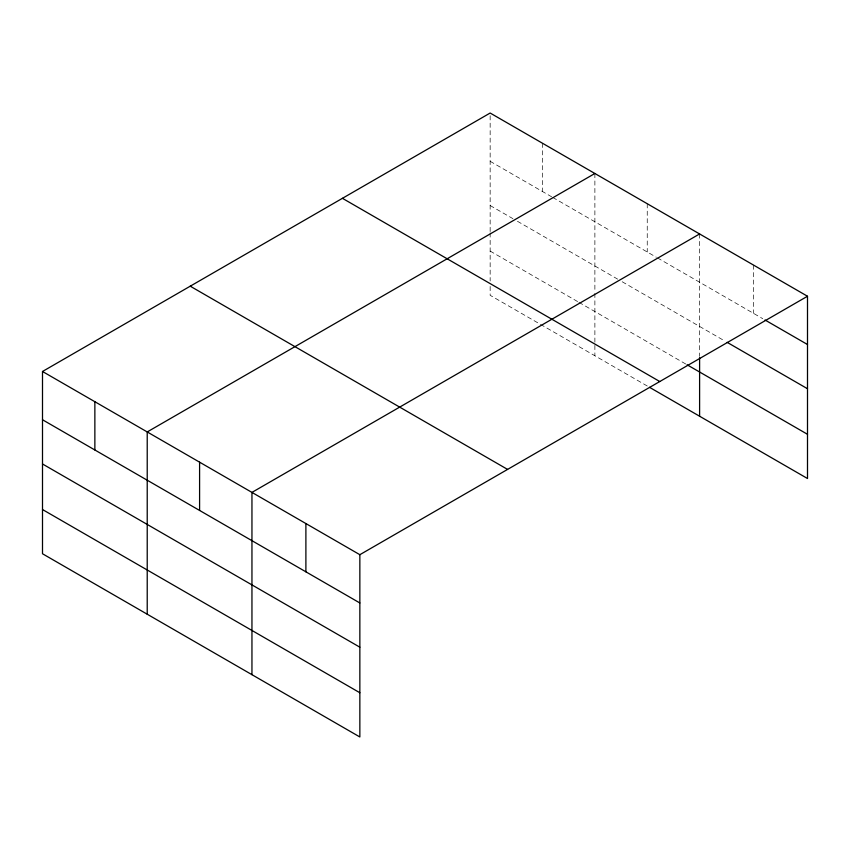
<?xml version="1.0" encoding="UTF-8"?>
<svg xmlns="http://www.w3.org/2000/svg" width="850" height="850" viewBox="0 0 850 850"><rect width="100%" height="100%" fill="white"/><g stroke="black" fill="none" stroke-linecap="round" stroke-linejoin="round"><path stroke-width="0.64" stroke-dasharray="4.25 3.19" d="M490.152 231.561L490.152 113.029M490.152 161.298L551.629 196.786M552.766 197.444L656.349 257.252M657.486 257.911L762.737 318.676M490.152 205.519L512.922 218.663M517.469 221.298L617.642 279.129M622.2 281.754L724.859 341.031M490.152 251.079L577.809 301.686M578.946 302.345L685.939 364.119M647.243 385.996L490.152 295.301L490.152 286.195M753.546 265.094L753.546 313.374M699.603 233.952L699.603 356.384M647.243 203.724L647.243 251.993M594.883 173.485L594.883 292.017M594.883 293.324L594.883 355.767M542.513 143.257L542.513 191.537M490.152 232.857L490.152 280.999"/><path stroke-width="1.27" d="M649.517 387.313L807.5 478.518L807.5 296.246L490.152 113.029L42.5 371.482L42.5 553.754L359.848 736.971L359.848 554.699L42.5 371.482M594.883 173.485L147.22 431.938L147.22 614.221M699.603 233.952L251.951 492.405L251.951 674.677M359.848 554.699L807.5 296.246M765.032 320.004L807.5 344.516M727.154 342.348L807.5 388.737M687.076 364.777L807.5 434.297M342.433 198.316L659.77 381.533M190.23 286.184L507.567 469.402M42.5 419.751L359.848 602.969M42.5 463.973L359.848 647.19M42.5 509.533L359.848 692.75M699.603 357.691L699.603 416.224M305.894 523.547L305.894 571.827M199.591 462.166L199.591 510.446M94.86 401.71L94.86 449.979"/></g></svg>
